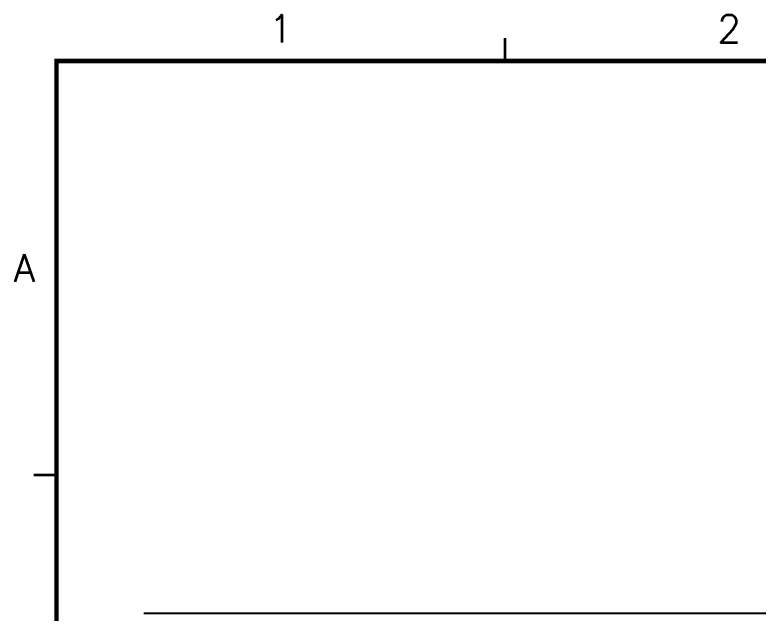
# Model space of a CAD drawing. Extents: x 295 to 953, y 10 to 290.
# Drawn here: x 487.4 to 568.3, y 225 to 290 of the extents above; entities that cross this region are included whole.
import ezdxf
from ezdxf.enums import TextEntityAlignment as Align

# ---------------------------------------------------------------- set-up
doc = ezdxf.new("R2010")
doc.units = 0
doc.header["$LTSCALE"] = 5
doc.header["$MEASUREMENT"] = 0
doc.layers.get('0').update_dxf_attribs({"linetype": 'CONTINUOUS', "lineweight": 25})
for name, color, linetype in [('DV-ABPB-A4_BOT', 7, 'CONTINUOUS'), ('문자', 4, 'CONTINUOUS'), ('테두리', 3, 'CONTINUOUS')]:
    doc.layers.add(name, color=color, linetype=linetype)
doc.styles.get("Standard").update_dxf_attribs({"font": 'simplex.shx'})

# ---------------------------------------------------------------- blocks, each defined once
blk = doc.blocks.new('C')
blk.add_line((15, 285), (15, 285))
at = {"layer": '테두리'}
for points, const_width in [([(63.75, 287.5), (63.75, 285)], 0.3), ([(15, 285), (15, 15), (405, 15), (405, 285), (15, 285)], 0.5), ([(12.5, 240), (15, 240)], 0.3)]:
    blk.add_lwpolyline(points, dxfattribs=dict(at, const_width=const_width))
at = {"layer": '문자'}
for s, p in [('1', (39.375, 288.5)), ('2', (88.125, 288.5)), ('A', (11.5, 262.5))]:
    blk.add_text(s, height=3, dxfattribs=at).set_placement(p, align=Align.MIDDLE)

msp = doc.modelspace()

# ---------------------------------------------------------------- linework, layer by layer
at = {"layer": 'DV-ABPB-A4_BOT', "color": 7}
msp.add_line((501.466, 225.002), (872.616, 225.002), dxfattribs=at)

# ---------------------------------------------------------------- block references
msp.add_blockref('C', (476.978, 0))

doc.saveas('drawing.dxf')
